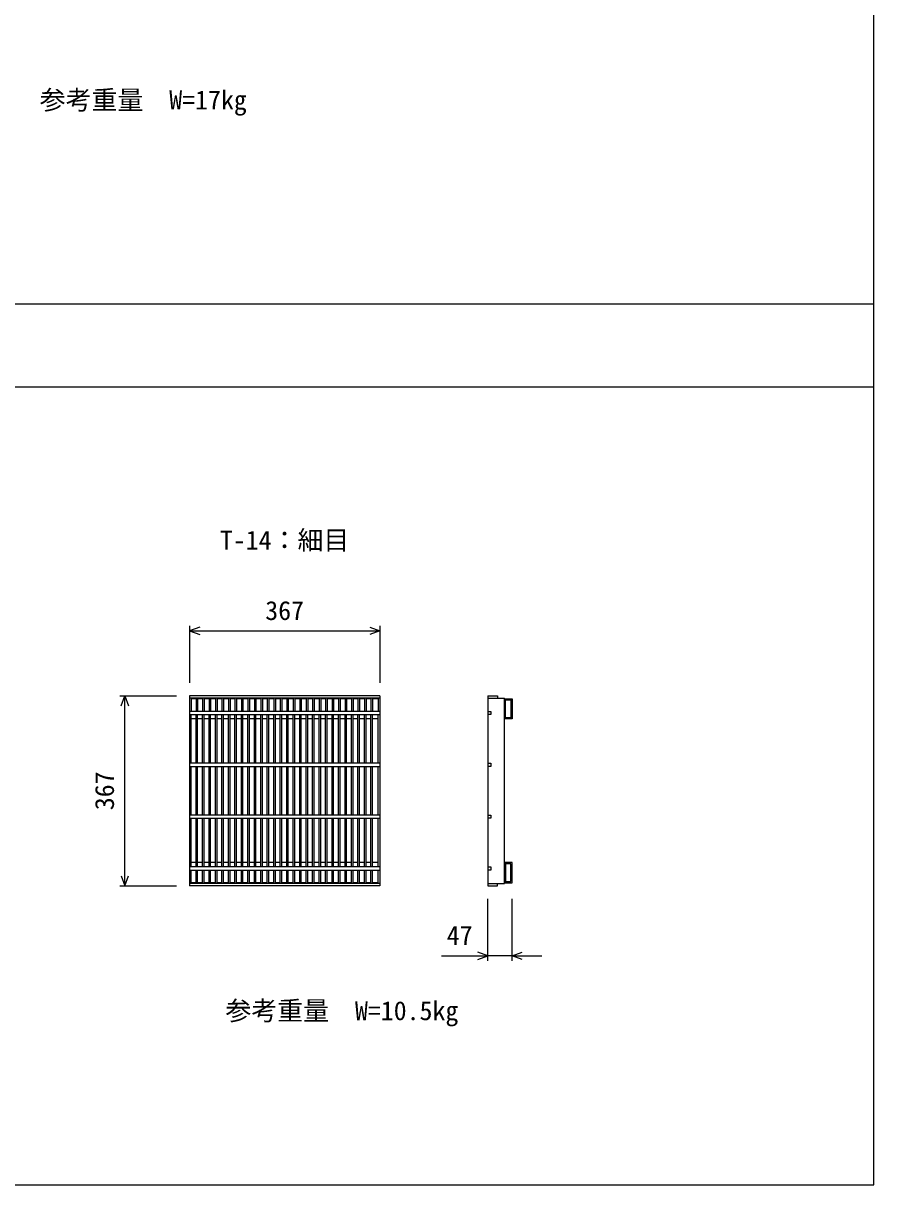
# Model space of a CAD drawing. Units: millimetres, scale not verified. Extents: x -12600 to 12600, y -8910 to 8910.
# Drawn here: x 227 to 1868, y 2677 to 4918 of the extents above; entities that cross this region are included whole.
import ezdxf
from ezdxf.enums import TextEntityAlignment as Align

# ---------------------------------------------------------------- set-up
doc = ezdxf.new("R2010")
doc.units = ezdxf.units.MM
doc.header["$LTSCALE"] = 30
for name, color, linetype, lineweight in [('0-0_DIM', 7, 'Continuous', 25), ('0-2_HATCH', 6, 'Continuous', 25), ('0-6_TXT', 7, 'Continuous', 25)]:
    doc.layers.add(name, color=color, linetype=linetype, lineweight=lineweight)
doc.styles.add('ＭＳ ゴシック', font='')
doc.styles.get('ＭＳ ゴシック').set_extended_font_data('MS Gothic')

msp = doc.modelspace()

# ---------------------------------------------------------------- linework, layer by layer
at = {"layer": '0-0_DIM'}
for p, q in [((-4631.52, 4376.57), (1868.48, 4376.57)), ((-4631.52, 4216.57), (1868.48, 4216.57)), ((547.92, 3755.53), (547.92, 3645.53)), ((547.92, 3745.53), (914.92, 3745.53)), ((914.92, 3755.53), (914.92, 3645.53)), ((412.92, 3620.53), (522.92, 3620.53)), ((422.92, 3253.53), (422.92, 3620.53)), ((412.92, 3253.53), (522.92, 3253.53)), ((1123.44, 3108.53), (1123.44, 3228.53)), ((1170.44, 3108.53), (1170.44, 3228.53)), ((1034.28, 3118.53), (1123.44, 3118.53)), ((1170.44, 3118.53), (1123.44, 3118.53)), ((1170.44, 3118.53), (1227.5, 3118.53))]:
    msp.add_line(p, q, dxfattribs=at)
msp.add_lwpolyline([(-4631.52, 2676.57), (1868.48, 2676.57), (1868.48, 6676.57), (-4631.52, 6676.57)], close=True, dxfattribs=at)
for points in [[(567.37, 3752.61), (547.92, 3745.53), (567.37, 3738.45)], [(895.46, 3752.61), (914.92, 3745.53), (895.46, 3738.45)], [(415.83, 3601.07), (422.92, 3620.53), (430, 3601.07)], [(415.83, 3272.99), (422.92, 3253.53), (430, 3272.99)], [(1103.98, 3111.45), (1123.44, 3118.53), (1103.98, 3125.61)], [(1189.89, 3111.45), (1170.44, 3118.53), (1189.89, 3125.61)]]:
    msp.add_lwpolyline(points, dxfattribs=at)
at = {"layer": '0-2_HATCH'}
for p, q in [((547.92, 3620.53), (547.92, 3253.53)), ((914.92, 3620.53), (547.92, 3620.53)), ((914.92, 3616.03), (547.92, 3616.03)), ((550.92, 3616.03), (550.92, 3590.03)), ((560.42, 3614.53), (550.92, 3614.53)), ((560.42, 3616.03), (560.42, 3590.03)), ((563.42, 3616.03), (563.42, 3590.03)), ((572.92, 3614.53), (563.42, 3614.53)), ((572.92, 3616.03), (572.92, 3590.03)), ((575.92, 3616.03), (575.92, 3590.03)), ((585.42, 3614.53), (575.92, 3614.53)), ((585.42, 3616.03), (585.42, 3590.03)), ((588.42, 3616.03), (588.42, 3590.03)), ((597.92, 3614.53), (588.42, 3614.53)), ((597.92, 3616.03), (597.92, 3590.03)), ((600.92, 3616.03), (600.92, 3590.03)), ((610.42, 3614.53), (600.92, 3614.53)), ((610.42, 3616.03), (610.42, 3590.03)), ((613.42, 3616.03), (613.42, 3590.03)), ((622.92, 3614.53), (613.42, 3614.53)), ((622.92, 3616.03), (622.92, 3590.03)), ((625.92, 3616.03), (625.92, 3590.03)), ((635.42, 3614.53), (625.92, 3614.53)), ((635.42, 3616.03), (635.42, 3590.03)), ((638.42, 3616.03), (638.42, 3590.03)), ((647.92, 3614.53), (638.42, 3614.53)), ((647.92, 3616.03), (647.92, 3590.03)), ((650.92, 3616.03), (650.92, 3590.03)), ((660.42, 3614.53), (650.92, 3614.53)), ((660.42, 3616.03), (660.42, 3590.03)), ((663.42, 3616.03), (663.42, 3590.03)), ((672.92, 3614.53), (663.42, 3614.53)), ((672.92, 3616.03), (672.92, 3590.03)), ((675.92, 3616.03), (675.92, 3590.03)), ((685.42, 3614.53), (675.92, 3614.53)), ((685.42, 3616.03), (685.42, 3590.03)), ((688.42, 3616.03), (688.42, 3590.03)), ((697.92, 3614.53), (688.42, 3614.53)), ((697.92, 3616.03), (697.92, 3590.03)), ((700.92, 3616.03), (700.92, 3590.03)), ((710.42, 3614.53), (700.92, 3614.53)), ((710.42, 3616.03), (710.42, 3590.03)), ((713.42, 3616.03), (713.42, 3590.03)), ((722.92, 3614.53), (713.42, 3614.53)), ((722.92, 3616.03), (722.92, 3590.03)), ((725.92, 3616.03), (725.92, 3590.03)), ((735.42, 3614.53), (725.92, 3614.53)), ((735.42, 3616.03), (735.42, 3590.03)), ((738.42, 3616.03), (738.42, 3590.03)), ((747.92, 3614.53), (738.42, 3614.53)), ((747.92, 3616.03), (747.92, 3590.03)), ((750.92, 3616.03), (750.92, 3590.03)), ((760.42, 3614.53), (750.92, 3614.53)), ((760.42, 3616.03), (760.42, 3590.03)), ((763.42, 3616.03), (763.42, 3590.03)), ((772.92, 3614.53), (763.42, 3614.53)), ((772.92, 3616.03), (772.92, 3590.03)), ((775.92, 3616.03), (775.92, 3590.03)), ((785.42, 3614.53), (775.92, 3614.53)), ((785.42, 3616.03), (785.42, 3590.03)), ((788.42, 3616.03), (788.42, 3590.03)), ((797.92, 3614.53), (788.42, 3614.53)), ((797.92, 3616.03), (797.92, 3590.03)), ((800.92, 3616.03), (800.92, 3590.03)), ((810.42, 3614.53), (800.92, 3614.53)), ((810.42, 3616.03), (810.42, 3590.03)), ((813.42, 3616.03), (813.42, 3590.03)), ((822.92, 3614.53), (813.42, 3614.53)), ((822.92, 3616.03), (822.92, 3590.03)), ((825.92, 3616.03), (825.92, 3590.03)), ((835.42, 3614.53), (825.92, 3614.53)), ((835.42, 3616.03), (835.42, 3590.03)), ((838.42, 3616.03), (838.42, 3590.03)), ((847.92, 3614.53), (838.42, 3614.53)), ((847.92, 3616.03), (847.92, 3590.03)), ((850.92, 3616.03), (850.92, 3590.03)), ((860.42, 3614.53), (850.92, 3614.53)), ((860.42, 3616.03), (860.42, 3590.03)), ((863.42, 3616.03), (863.42, 3590.03)), ((872.92, 3614.53), (863.42, 3614.53)), ((872.92, 3616.03), (872.92, 3590.03)), ((875.92, 3616.03), (875.92, 3590.03)), ((885.42, 3614.53), (875.92, 3614.53)), ((885.42, 3616.03), (885.42, 3590.03)), ((888.42, 3616.03), (888.42, 3590.03)), ((897.92, 3614.53), (888.42, 3614.53)), ((897.92, 3616.03), (897.92, 3590.03)), ((900.92, 3616.03), (900.92, 3590.03)), ((911.92, 3614.53), (900.92, 3614.53)), ((911.92, 3616.03), (911.92, 3590.03)), ((914.92, 3620.53), (914.92, 3253.53)), ((1123.44, 3620.53), (1123.44, 3253.53)), ((1123.44, 3616.03), (1155.44, 3616.03)), ((1155.44, 3258.03), (1155.44, 3616.03)), ((914.92, 3590.03), (547.92, 3590.03)), ((547.92, 3584.03), (914.92, 3584.03)), ((550.92, 3490.03), (550.92, 3584.03)), ((560.42, 3575.53), (550.92, 3575.53)), ((560.42, 3490.03), (560.42, 3584.03)), ((563.42, 3490.03), (563.42, 3584.03)), ((572.92, 3575.53), (563.42, 3575.53)), ((572.92, 3490.03), (572.92, 3584.03)), ((575.92, 3490.03), (575.92, 3584.03)), ((585.42, 3575.53), (575.92, 3575.53)), ((585.42, 3490.03), (585.42, 3584.03)), ((588.42, 3490.03), (588.42, 3584.03)), ((597.92, 3575.53), (588.42, 3575.53)), ((597.92, 3490.03), (597.92, 3584.03)), ((600.92, 3490.03), (600.92, 3584.03)), ((610.42, 3575.53), (600.92, 3575.53)), ((610.42, 3490.03), (610.42, 3584.03)), ((613.42, 3490.03), (613.42, 3584.03)), ((622.92, 3575.53), (613.42, 3575.53)), ((622.92, 3490.03), (622.92, 3584.03)), ((625.92, 3490.03), (625.92, 3584.03)), ((635.42, 3575.53), (625.92, 3575.53)), ((635.42, 3490.03), (635.42, 3584.03)), ((638.42, 3490.03), (638.42, 3584.03)), ((647.92, 3575.53), (638.42, 3575.53)), ((647.92, 3490.03), (647.92, 3584.03)), ((650.92, 3490.03), (650.92, 3584.03)), ((660.42, 3575.53), (650.92, 3575.53)), ((660.42, 3490.03), (660.42, 3584.03)), ((663.42, 3490.03), (663.42, 3584.03)), ((672.92, 3575.53), (663.42, 3575.53)), ((672.92, 3490.03), (672.92, 3584.03)), ((675.92, 3490.03), (675.92, 3584.03)), ((685.42, 3575.53), (675.92, 3575.53)), ((685.42, 3490.03), (685.42, 3584.03)), ((688.42, 3490.03), (688.42, 3584.03)), ((697.92, 3575.53), (688.42, 3575.53)), ((697.92, 3490.03), (697.92, 3584.03)), ((700.92, 3490.03), (700.92, 3584.03)), ((710.42, 3575.53), (700.92, 3575.53)), ((710.42, 3490.03), (710.42, 3584.03)), ((713.42, 3490.03), (713.42, 3584.03)), ((722.92, 3575.53), (713.42, 3575.53)), ((722.92, 3490.03), (722.92, 3584.03)), ((725.92, 3490.03), (725.92, 3584.03)), ((735.42, 3575.53), (725.92, 3575.53)), ((735.42, 3490.03), (735.42, 3584.03)), ((738.42, 3490.03), (738.42, 3584.03)), ((747.92, 3575.53), (738.42, 3575.53)), ((747.92, 3490.03), (747.92, 3584.03)), ((750.92, 3490.03), (750.92, 3584.03)), ((760.42, 3575.53), (750.92, 3575.53)), ((760.42, 3490.03), (760.42, 3584.03)), ((763.42, 3490.03), (763.42, 3584.03)), ((772.92, 3575.53), (763.42, 3575.53)), ((772.92, 3490.03), (772.92, 3584.03)), ((775.92, 3490.03), (775.92, 3584.03)), ((785.42, 3575.53), (775.92, 3575.53)), ((785.42, 3490.03), (785.42, 3584.03)), ((788.42, 3490.03), (788.42, 3584.03)), ((797.92, 3575.53), (788.42, 3575.53)), ((797.92, 3490.03), (797.92, 3584.03)), ((800.92, 3490.03), (800.92, 3584.03)), ((810.42, 3575.53), (800.92, 3575.53)), ((810.42, 3490.03), (810.42, 3584.03)), ((813.42, 3490.03), (813.42, 3584.03)), ((822.92, 3575.53), (813.42, 3575.53)), ((822.92, 3490.03), (822.92, 3584.03)), ((825.92, 3490.03), (825.92, 3584.03)), ((835.42, 3575.53), (825.92, 3575.53)), ((835.42, 3490.03), (835.42, 3584.03)), ((838.42, 3490.03), (838.42, 3584.03)), ((847.92, 3575.53), (838.42, 3575.53)), ((847.92, 3490.03), (847.92, 3584.03)), ((850.92, 3490.03), (850.92, 3584.03)), ((860.42, 3575.53), (850.92, 3575.53)), ((860.42, 3490.03), (860.42, 3584.03)), ((863.42, 3490.03), (863.42, 3584.03)), ((872.92, 3575.53), (863.42, 3575.53)), ((872.92, 3490.03), (872.92, 3584.03)), ((875.92, 3490.03), (875.92, 3584.03)), ((885.42, 3575.53), (875.92, 3575.53)), ((885.42, 3490.03), (885.42, 3584.03)), ((888.42, 3490.03), (888.42, 3584.03)), ((897.92, 3575.53), (888.42, 3575.53)), ((897.92, 3490.03), (897.92, 3584.03)), ((900.92, 3490.03), (900.92, 3584.03)), ((911.92, 3575.53), (900.92, 3575.53)), ((911.92, 3490.03), (911.92, 3584.03)), ((914.92, 3490.03), (547.92, 3490.03)), ((547.92, 3484.03), (914.92, 3484.03)), ((550.92, 3390.03), (550.92, 3484.03)), ((560.42, 3390.03), (560.42, 3484.03)), ((563.42, 3390.03), (563.42, 3484.03)), ((572.92, 3390.03), (572.92, 3484.03)), ((575.92, 3390.03), (575.92, 3484.03)), ((585.42, 3390.03), (585.42, 3484.03)), ((588.42, 3390.03), (588.42, 3484.03)), ((597.92, 3390.03), (597.92, 3484.03)), ((600.92, 3390.03), (600.92, 3484.03)), ((610.42, 3390.03), (610.42, 3484.03)), ((613.42, 3390.03), (613.42, 3484.03)), ((622.92, 3390.03), (622.92, 3484.03)), ((625.92, 3390.03), (625.92, 3484.03)), ((635.42, 3390.03), (635.42, 3484.03)), ((638.42, 3390.03), (638.42, 3484.03)), ((647.92, 3390.03), (647.92, 3484.03)), ((650.92, 3390.03), (650.92, 3484.03)), ((660.42, 3390.03), (660.42, 3484.03)), ((663.42, 3390.03), (663.42, 3484.03)), ((672.92, 3390.03), (672.92, 3484.03)), ((675.92, 3390.03), (675.92, 3484.03)), ((685.42, 3390.03), (685.42, 3484.03)), ((688.42, 3390.03), (688.42, 3484.03)), ((697.92, 3390.03), (697.92, 3484.03)), ((700.92, 3390.03), (700.92, 3484.03)), ((710.42, 3390.03), (710.42, 3484.03)), ((713.42, 3390.03), (713.42, 3484.03)), ((722.92, 3390.03), (722.92, 3484.03)), ((725.92, 3390.03), (725.92, 3484.03)), ((735.42, 3390.03), (735.42, 3484.03)), ((738.42, 3390.03), (738.42, 3484.03)), ((747.92, 3390.03), (747.92, 3484.03)), ((750.92, 3390.03), (750.92, 3484.03)), ((760.42, 3390.03), (760.42, 3484.03)), ((763.42, 3390.03), (763.42, 3484.03)), ((772.92, 3390.03), (772.92, 3484.03)), ((775.92, 3390.03), (775.92, 3484.03)), ((785.42, 3390.03), (785.42, 3484.03)), ((788.42, 3390.03), (788.42, 3484.03)), ((797.92, 3390.03), (797.92, 3484.03)), ((800.92, 3390.03), (800.92, 3484.03)), ((810.42, 3390.03), (810.42, 3484.03)), ((813.42, 3390.03), (813.42, 3484.03)), ((822.92, 3390.03), (822.92, 3484.03)), ((825.92, 3390.03), (825.92, 3484.03)), ((835.42, 3390.03), (835.42, 3484.03)), ((838.42, 3390.03), (838.42, 3484.03)), ((847.92, 3390.03), (847.92, 3484.03)), ((850.92, 3390.03), (850.92, 3484.03)), ((860.42, 3390.03), (860.42, 3484.03)), ((863.42, 3390.03), (863.42, 3484.03)), ((872.92, 3390.03), (872.92, 3484.03)), ((875.92, 3390.03), (875.92, 3484.03)), ((885.42, 3390.03), (885.42, 3484.03)), ((888.42, 3390.03), (888.42, 3484.03)), ((897.92, 3390.03), (897.92, 3484.03)), ((900.92, 3390.03), (900.92, 3484.03)), ((911.92, 3390.03), (911.92, 3484.03)), ((914.92, 3390.03), (547.92, 3390.03)), ((547.92, 3384.03), (914.92, 3384.03)), ((550.92, 3290.03), (550.92, 3384.03)), ((560.42, 3290.03), (560.42, 3384.03)), ((563.42, 3290.03), (563.42, 3384.03)), ((572.92, 3290.03), (572.92, 3384.03)), ((575.92, 3290.03), (575.92, 3384.03)), ((585.42, 3290.03), (585.42, 3384.03)), ((588.42, 3290.03), (588.42, 3384.03)), ((597.92, 3290.03), (597.92, 3384.03)), ((600.92, 3290.03), (600.92, 3384.03)), ((610.42, 3290.03), (610.42, 3384.03)), ((613.42, 3290.03), (613.42, 3384.03)), ((622.92, 3290.03), (622.92, 3384.03)), ((625.92, 3290.03), (625.92, 3384.03)), ((635.42, 3290.03), (635.42, 3384.03)), ((638.42, 3290.03), (638.42, 3384.03)), ((647.92, 3290.03), (647.92, 3384.03)), ((650.92, 3290.03), (650.92, 3384.03)), ((660.42, 3290.03), (660.42, 3384.03)), ((663.42, 3290.03), (663.42, 3384.03)), ((672.92, 3290.03), (672.92, 3384.03)), ((675.92, 3290.03), (675.92, 3384.03)), ((685.42, 3290.03), (685.42, 3384.03)), ((688.42, 3290.03), (688.42, 3384.03)), ((697.92, 3290.03), (697.92, 3384.03)), ((700.92, 3290.03), (700.92, 3384.03)), ((710.42, 3290.03), (710.42, 3384.03)), ((713.42, 3290.03), (713.42, 3384.03)), ((722.92, 3290.03), (722.92, 3384.03)), ((725.92, 3290.03), (725.92, 3384.03)), ((735.42, 3290.03), (735.42, 3384.03)), ((738.42, 3290.03), (738.42, 3384.03)), ((747.92, 3290.03), (747.92, 3384.03)), ((750.92, 3290.03), (750.92, 3384.03)), ((760.42, 3290.03), (760.42, 3384.03)), ((763.42, 3290.03), (763.42, 3384.03)), ((772.92, 3290.03), (772.92, 3384.03)), ((775.92, 3290.03), (775.92, 3384.03)), ((785.42, 3290.03), (785.42, 3384.03)), ((788.42, 3290.03), (788.42, 3384.03)), ((797.92, 3290.03), (797.92, 3384.03)), ((800.92, 3290.03), (800.92, 3384.03)), ((810.42, 3290.03), (810.42, 3384.03)), ((813.42, 3290.03), (813.42, 3384.03)), ((822.92, 3290.03), (822.92, 3384.03)), ((825.92, 3290.03), (825.92, 3384.03)), ((835.42, 3290.03), (835.42, 3384.03)), ((838.42, 3290.03), (838.42, 3384.03)), ((847.92, 3290.03), (847.92, 3384.03)), ((850.92, 3290.03), (850.92, 3384.03)), ((860.42, 3290.03), (860.42, 3384.03)), ((863.42, 3290.03), (863.42, 3384.03)), ((872.92, 3290.03), (872.92, 3384.03)), ((875.92, 3290.03), (875.92, 3384.03)), ((885.42, 3290.03), (885.42, 3384.03)), ((888.42, 3290.03), (888.42, 3384.03)), ((897.92, 3290.03), (897.92, 3384.03)), ((900.92, 3290.03), (900.92, 3384.03)), ((911.92, 3290.03), (911.92, 3384.03)), ((560.42, 3298.53), (550.92, 3298.53)), ((572.92, 3298.53), (563.42, 3298.53)), ((585.42, 3298.53), (575.92, 3298.53)), ((597.92, 3298.53), (588.42, 3298.53)), ((610.42, 3298.53), (600.92, 3298.53)), ((622.92, 3298.53), (613.42, 3298.53)), ((635.42, 3298.53), (625.92, 3298.53)), ((647.92, 3298.53), (638.42, 3298.53)), ((660.42, 3298.53), (650.92, 3298.53)), ((672.92, 3298.53), (663.42, 3298.53)), ((685.42, 3298.53), (675.92, 3298.53)), ((697.92, 3298.53), (688.42, 3298.53)), ((710.42, 3298.53), (700.92, 3298.53)), ((722.92, 3298.53), (713.42, 3298.53)), ((735.42, 3298.53), (725.92, 3298.53)), ((747.92, 3298.53), (738.42, 3298.53)), ((760.42, 3298.53), (750.92, 3298.53)), ((772.92, 3298.53), (763.42, 3298.53)), ((785.42, 3298.53), (775.92, 3298.53)), ((797.92, 3298.53), (788.42, 3298.53)), ((810.42, 3298.53), (800.92, 3298.53)), ((822.92, 3298.53), (813.42, 3298.53)), ((835.42, 3298.53), (825.92, 3298.53)), ((847.92, 3298.53), (838.42, 3298.53)), ((860.42, 3298.53), (850.92, 3298.53)), ((872.92, 3298.53), (863.42, 3298.53)), ((885.42, 3298.53), (875.92, 3298.53)), ((897.92, 3298.53), (888.42, 3298.53)), ((911.92, 3298.53), (900.92, 3298.53)), ((914.92, 3290.03), (547.92, 3290.03)), ((547.92, 3284.03), (914.92, 3284.03)), ((550.92, 3258.03), (550.92, 3284.03)), ((560.42, 3258.03), (560.42, 3284.03)), ((563.42, 3258.03), (563.42, 3284.03)), ((572.92, 3258.03), (572.92, 3284.03)), ((575.92, 3258.03), (575.92, 3284.03)), ((585.42, 3258.03), (585.42, 3284.03)), ((588.42, 3258.03), (588.42, 3284.03)), ((597.92, 3258.03), (597.92, 3284.03)), ((600.92, 3258.03), (600.92, 3284.03)), ((610.42, 3258.03), (610.42, 3284.03)), ((613.42, 3258.03), (613.42, 3284.03)), ((622.92, 3258.03), (622.92, 3284.03)), ((625.92, 3258.03), (625.92, 3284.03)), ((635.42, 3258.03), (635.42, 3284.03)), ((638.42, 3258.03), (638.42, 3284.03)), ((647.92, 3258.03), (647.92, 3284.03)), ((650.92, 3258.03), (650.92, 3284.03)), ((660.42, 3258.03), (660.42, 3284.03)), ((663.42, 3258.03), (663.42, 3284.03)), ((672.92, 3258.03), (672.92, 3284.03)), ((675.92, 3258.03), (675.92, 3284.03)), ((685.42, 3258.03), (685.42, 3284.03)), ((688.42, 3258.03), (688.42, 3284.03)), ((697.92, 3258.03), (697.92, 3284.03)), ((700.92, 3258.03), (700.92, 3284.03)), ((710.42, 3258.03), (710.42, 3284.03)), ((713.42, 3258.03), (713.42, 3284.03)), ((722.92, 3258.03), (722.92, 3284.03)), ((725.92, 3258.03), (725.92, 3284.03)), ((735.42, 3258.03), (735.42, 3284.03)), ((738.42, 3258.03), (738.42, 3284.03)), ((747.92, 3258.03), (747.92, 3284.03)), ((750.92, 3258.03), (750.92, 3284.03)), ((760.42, 3258.03), (760.42, 3284.03)), ((763.42, 3258.03), (763.42, 3284.03)), ((772.92, 3258.03), (772.92, 3284.03)), ((775.92, 3258.03), (775.92, 3284.03)), ((785.42, 3258.03), (785.42, 3284.03)), ((788.42, 3258.03), (788.42, 3284.03)), ((797.92, 3258.03), (797.92, 3284.03)), ((800.92, 3258.03), (800.92, 3284.03)), ((810.42, 3258.03), (810.42, 3284.03)), ((813.42, 3258.03), (813.42, 3284.03)), ((822.92, 3258.03), (822.92, 3284.03)), ((825.92, 3258.03), (825.92, 3284.03)), ((835.42, 3258.03), (835.42, 3284.03)), ((838.42, 3258.03), (838.42, 3284.03)), ((847.92, 3258.03), (847.92, 3284.03)), ((850.92, 3258.03), (850.92, 3284.03)), ((860.42, 3258.03), (860.42, 3284.03)), ((863.42, 3258.03), (863.42, 3284.03)), ((872.92, 3258.03), (872.92, 3284.03)), ((875.92, 3258.03), (875.92, 3284.03)), ((885.42, 3258.03), (885.42, 3284.03)), ((888.42, 3258.03), (888.42, 3284.03)), ((897.92, 3258.03), (897.92, 3284.03)), ((900.92, 3258.03), (900.92, 3284.03)), ((911.92, 3258.03), (911.92, 3284.03)), ((914.92, 3258.03), (547.92, 3258.03)), ((914.92, 3253.53), (547.92, 3253.53)), ((560.42, 3259.53), (550.92, 3259.53)), ((572.92, 3259.53), (563.42, 3259.53)), ((585.42, 3259.53), (575.92, 3259.53)), ((597.92, 3259.53), (588.42, 3259.53)), ((610.42, 3259.53), (600.92, 3259.53)), ((622.92, 3259.53), (613.42, 3259.53)), ((635.42, 3259.53), (625.92, 3259.53)), ((647.92, 3259.53), (638.42, 3259.53)), ((660.42, 3259.53), (650.92, 3259.53)), ((672.92, 3259.53), (663.42, 3259.53)), ((685.42, 3259.53), (675.92, 3259.53)), ((697.92, 3259.53), (688.42, 3259.53)), ((710.42, 3259.53), (700.92, 3259.53)), ((722.92, 3259.53), (713.42, 3259.53)), ((735.42, 3259.53), (725.92, 3259.53)), ((747.92, 3259.53), (738.42, 3259.53)), ((760.42, 3259.53), (750.92, 3259.53)), ((772.92, 3259.53), (763.42, 3259.53)), ((785.42, 3259.53), (775.92, 3259.53)), ((797.92, 3259.53), (788.42, 3259.53)), ((810.42, 3259.53), (800.92, 3259.53)), ((822.92, 3259.53), (813.42, 3259.53)), ((835.42, 3259.53), (825.92, 3259.53)), ((847.92, 3259.53), (838.42, 3259.53)), ((860.42, 3259.53), (850.92, 3259.53)), ((872.92, 3259.53), (863.42, 3259.53)), ((885.42, 3259.53), (875.92, 3259.53)), ((897.92, 3259.53), (888.42, 3259.53)), ((911.92, 3259.53), (900.92, 3259.53)), ((1123.44, 3258.03), (1155.44, 3258.03))]:
    msp.add_line(p, q, dxfattribs=at)
for points in [[(1123.44, 3620.53), (1142.44, 3620.53), (1142.44, 3616.03)], [(1123.44, 3590.03), (1129.44, 3590.03), (1129.44, 3584.03), (1123.44, 3584.03)], [(1123.44, 3490.03), (1129.44, 3490.03), (1129.44, 3484.03), (1123.44, 3484.03)], [(1123.44, 3390.03), (1129.44, 3390.03), (1129.44, 3384.03), (1123.44, 3384.03)], [(1123.44, 3290.03), (1129.44, 3290.03), (1129.44, 3284.03), (1123.44, 3284.03)], [(1123.44, 3253.53), (1142.44, 3253.53), (1142.44, 3258.03)]]:
    msp.add_lwpolyline(points, dxfattribs=at)
for points in [[(1155.44, 3614.53), (1170.44, 3614.53), (1170.44, 3575.53), (1155.44, 3575.53)], [(1157.74, 3612.23), (1168.14, 3612.23), (1168.14, 3577.83), (1157.74, 3577.83)], [(1155.44, 3259.53), (1170.44, 3259.53), (1170.44, 3298.53), (1155.44, 3298.53)], [(1157.74, 3261.83), (1168.14, 3261.83), (1168.14, 3296.23), (1157.74, 3296.23)]]:
    msp.add_lwpolyline(points, close=True, dxfattribs=at)

# ---------------------------------------------------------------- texts
at = {"layer": '0-0_DIM', "style": 'ＭＳ ゴシック'}
for s, p in [('参考重量\u3000W=17kg', (258.58, 4740.93)), ('367', (693.92, 3755.53)), ('47', (1044.16, 3128.53)), ('参考重量\u3000W=10.5kg', (617.05, 2983.22))]:
    msp.add_text(s, height=36.66, dxfattribs=at).set_placement(p, align=Align.BOTTOM_LEFT)
msp.add_text('367', height=36.66, rotation=90, dxfattribs=at).set_placement((412.92, 3399.53), align=Align.BOTTOM_LEFT)
at = {"layer": '0-6_TXT', "style": 'ＭＳ ゴシック'}
msp.add_text('T-14：細目', height=36.66, dxfattribs=at).set_placement((606.42, 3891.39), align=Align.BOTTOM_LEFT)

doc.saveas('drawing.dxf')
